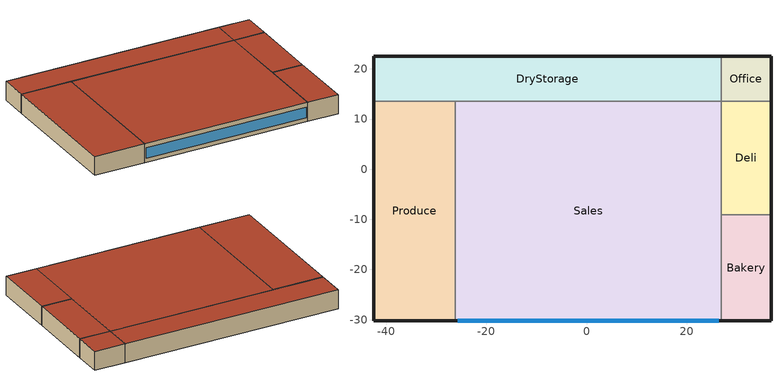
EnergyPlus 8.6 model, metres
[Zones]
Bakery
 floor ground (ext-slab): 36.79,-9.13 36.79,-30.24 26.89,-30.24 26.89,-9.13 z0
 wall outside (Mass Non-res Ext Wall): 26.89,-30.24 36.79,-30.24 36.79,-9.13 z0:6.1
 wall to Sales (int-walls): 26.89,-9.13 26.89,-30.24 z0:6.1
 wall to Deli (int-walls): 36.79,-9.13 26.89,-9.13 z0:6.1
 roof outside (IEAD Non-res Roof): 26.89,-9.13 26.89,-30.24 36.79,-30.24 36.79,-9.13 z6.1
Sales
 floor ground (ext-slab): 26.89,13.58 26.89,-30.24 -26.17,-30.24 -26.17,13.58 z0
 wall outside (Mass Non-res Ext Wall): -26.17,-30.24 26.89,-30.24 z0:6.1
 wall to Deli (int-walls): 26.89,-9.13 26.89,13.58 z0:6.1
 wall to DryStorage (int-walls): 26.89,13.58 -26.17,13.58 z0:6.1
 wall to Produce (int-walls): -26.17,13.58 -26.17,-30.24 z0:6.1
 window (Window Non-res Fixed): -25.69,-30.24 26.41,-30.24 z1.37:4.73
 roof outside (IEAD Non-res Roof): -26.17,13.58 -26.17,-30.24 26.89,-30.24 26.89,13.58 z6.1
Deli
 floor ground (ext-slab): 36.79,13.58 36.79,-9.13 26.89,-9.13 26.89,13.58 z0
 wall outside (Mass Non-res Ext Wall): 36.79,-9.13 36.79,13.58 z0:6.1
 wall to Office (int-walls): 36.79,13.58 26.89,13.58 z0:6.1
 roof outside (IEAD Non-res Roof): 26.89,13.58 26.89,-9.13 36.79,-9.13 36.79,13.58 z6.1
DryStorage
 floor ground (ext-slab): 26.89,22.55 26.89,13.58 -42.4,13.58 -42.4,22.55 z0
 wall outside (Mass Non-res Ext Wall): 26.89,22.55 -42.4,22.55 -42.4,13.58 z0:6.1
 wall to Office (int-walls): 26.89,13.58 26.89,22.55 z0:6.1
 wall to Produce (int-walls): -42.4,13.58 -26.17,13.58 z0:6.1
 roof outside (IEAD Non-res Roof): -42.4,22.55 -42.4,13.58 26.89,13.58 26.89,22.55 z6.1
Office
 floor ground (ext-slab): 36.79,22.55 36.79,13.58 26.89,13.58 26.89,22.55 z0
 wall outside (Mass Non-res Ext Wall): 36.79,13.58 36.79,22.55 26.89,22.55 z0:6.1
 roof outside (IEAD Non-res Roof): 26.89,22.55 26.89,13.58 36.79,13.58 36.79,22.55 z6.1
Produce
 floor ground (ext-slab): -26.17,13.58 -26.17,-30.24 -42.4,-30.24 -42.4,13.58 z0
 wall outside (Mass Non-res Ext Wall): -42.4,13.58 -42.4,-30.24 -26.17,-30.24 z0:6.1
 roof outside (IEAD Non-res Roof): -42.4,13.58 -42.4,-30.24 -26.17,-30.24 -26.17,13.58 z6.1
[Building]
Ref Bldg SuperMarket New2004_v1.3_5.0: North Axis {deg}=0; Terrain=City; Loads Convergence Tolerance Value=0.04; Temperature Convergence Tolerance Value {deltaC}=0.2; Solar Distribution=FullInteriorAndExterior; Maximum Number of Warmup Days=25; Minimum Number of Warmup Days=6
[Site:Location]
USA IL-CHICAGO-OHARE: Latitude {deg}=41.77; Longitude {deg}=-87.75; Time Zone {hr}=-6; Elevation {m}=190
[SizingPeriod:DesignDay] Day of Month=21; Humidity Condition Type=Wetbulb; Barometric Pressure {Pa}=99063; Rain Indicator=No; Snow Indicator=No; Daylight Saving Time Indicator=No; Solar Model Indicator=ASHRAEClearSky
Name | Month | Day Type | Maximum Dry-Bulb Temperature {C} | Daily Dry-Bulb Temperature Range {deltaC} | Wetbulb or DewPoint at Maximum Dry-Bulb {C} | Wind Speed {m/s} | Wind Direction {deg} | Sky Clearness
CHICAGO Ann Htg 99.6% Condns DB | 1 | WinterDesignDay | -20.6 | 0 | -20.6 | 4.9 | 270 | 0
CHICAGO Ann Clg .4% Condns WB=>MDB | 7 | SummerDesignDay | 31.2 | 10.7 | 25.5 | 5.3 | 230 | 1
[Site:GroundTemperature:BuildingSurface]
19.527, 19.502, 19.536, 19.598, 20.002, 21.64, 22.225, 22.375, 21.449, 20.121, 19.802, 19.633
[Site:WaterMainsTemperature]
Calculation Method=CORRELATION; Annual Average Outdoor Air Temperature {C}=9.69; Maximum Difference In Monthly Average Outdoor Air Temperatures {deltaC}=28.1
[Material] Thermal Absorptance=0.9
Name | Roughness | Thickness {m} | Conductivity {W/m-K} | Density {kg/m3} | Specific Heat {J/kg-K} | Solar Absorptance | Visible Absorptance
Mass NonRes Wall Insulation | MediumRough | 0.0495495 | 0.049 | 265 | 836.8 | 0.7 | 0.7
IEAD NonRes Roof Insulation | MediumRough | 0.127339 | 0.049 | 265 | 836.8 | 0.7 | 0.7
Std Wood 6inch | MediumSmooth | 0.15 | 0.12 | 540 | 1210 | 0.7 | 0.7
1/2IN Gypsum | Smooth | 0.0127 | 0.16 | 784.9 | 830 | 0.92 | 0.92
1IN Stucco | Smooth | 0.0253 | 0.6918 | 1858 | 837 | 0.92 | 0.92
8IN CONCRETE HW | Rough | 0.2032 | 1.311 | 2240 | 836.8 | 0.7 | 0.7
HW CONCRETE | Rough | 0.1016 | 1.311 | 2240 | 836.8 | 0.7 | 0.7
Roof Membrane | VeryRough | 0.0095 | 0.16 | 1121.29 | 1460 | 0.7 | 0.7
Metal Decking | MediumSmooth | 0.0015 | 45.006 | 7680 | 418.4 | 0.7 | 0.3
[WindowMaterial:SimpleGlazingSystem]
NonRes Fixed Assembly Window: U-Factor {W/m2-K}=3.23646; Solar Heat Gain Coefficient=0.39
[Construction]
Mass Non-res Ext Wall: 1IN Stucco, 8IN Concrete HW, Mass NonRes Wall Insulation, 1/2IN Gypsum
IEAD Non-res Roof: Roof Membrane, IEAD NonRes Roof Insulation, Metal Decking
ext-slab: HW CONCRETE
int-walls: 1/2IN Gypsum, 1/2IN Gypsum
Window Non-res Fixed: NonRes Fixed Assembly Window
InteriorFurnishings: Std Wood 6inch
[Zone] Type=1; Multiplier=1; Floor Area {m2}=autocalculate; Part of Total Floor Area=Yes
Bakery; Deli; DryStorage; Office; Produce; Sales
[InternalMass] Construction=InteriorFurnishings
Name | Zone | Surface Area {m2}
Bakery Internal Mass | Bakery | 418.0818
Deli Internal Mass | Deli | 449.4372
DryStorage Internal Mass | DryStorage | 1243.78
Office Internal Mass | Office | 177.6835
Produce Internal Mass | Produce | 1422.73
Sales Internal Mass | Sales | 4649.88
[People] Number of People Schedule=BLDG_OCC_SCH; Number of People Calculation Method=Area/Person; Fraction Radiant=0.3; Sensible Heat Fraction=AUTOCALCULATE; Activity Level Schedule=ACTIVITY_SCH; Enable ASHRAE 55 Comfort Warnings=No; Mean Radiant Temperature Calculation Type=ZoneAveraged; Work Efficiency Schedule=WORK_EFF_SCH; Clothing Insulation Calculation Method=ClothingInsulationSchedule; Clothing Insulation Schedule=CLOTHING_SCH; Air Velocity Schedule=AIR_VELO_SCH; Thermal Comfort Model 1 Type=FANGER
Name | Zone or ZoneList | Zone Floor Area per Person {m2/person}
Bakery People | Bakery | 11.61
Deli People | Deli | 11.61
DryStorage People | DryStorage | 27.87
Office People | Office | 18.58
Produce People | Produce | 11.61
Sales People | Sales | 11.61
[Lights] Schedule=BLDG_LIGHT_SCH; Design Level Calculation Method=Watts/Area; Return Air Fraction=0; Fraction Radiant=0.7; Fraction Visible=0.2; Fraction Replaceable=1; Return Air Fraction Calculated from Plenum Temperature=No
Name | Zone or ZoneList | Watts per Zone Floor Area {W/m2}
Bakery_Lights | Bakery | 18.29
Deli_Lights | Deli | 18.29
DryStorage_Lights | DryStorage | 8.61
Office_Lights | Office | 11.84
Produce_Lights | Produce | 18.29
Sales_Lights | Sales | 18.29
[ElectricEquipment] Fraction Latent=0
Name | Zone or ZoneList | Schedule | Design Level Calculation Method | Design Level {W} | Fraction Radiant | Fraction Lost | Watts per Zone Floor Area {W/m2}
Bakery_MiscPlug_Equip | Bakery | BLDG_EQUIP_SCH | EquipmentLevel | 11244 | 0.5 | 0
Deli_MiscPlug_Equip | Deli | BLDG_EQUIP_SCH | EquipmentLevel | 12105 | 0.5 | 0
DryStorage_MiscPlug_Equip | DryStorage | BLDG_EQUIP_SCH | Watts/Area |  | 0.5 | 0 | 8.07
Office_MiscPlug_Equip | Office | BLDG_EQUIP_SCH | Watts/Area |  | 0.5 | 0 | 8.07
Produce_MiscPlug_Equip | Produce | BLDG_EQUIP_SCH | Watts/Area |  | 0.5 | 0 | 5.38
Sales_MiscPlug_Equip | Sales | BLDG_EQUIP_SCH | Watts/Area |  | 0.5 | 0 | 5.38
Deli_Exhaust_Fan | Deli | Deli_Exhaust_SCH | EquipmentLevel | 524 | 0 | 1
[GasEquipment] Schedule=BLDG_EQUIP_SCH; Design Level Calculation Method=EquipmentLevel; Fraction Latent=0; Fraction Radiant=0.5; Fraction Lost=0
Name | Zone or ZoneList | Design Level {W}
Bakery_MiscGas_Equip | Bakery | 5622
Deli_MiscGas_Equip | Deli | 6053
[Exterior:Lights]
Exterior Facade Lighting: Schedule=ALWAYS_ON; Design Level {W}=13577; Control Option=AstronomicalClock
[ZoneHVAC:PackagedTerminalAirConditioner]
PTAC1: Availability Schedule=ALWAYS_ON; Cooling Supply Air Flow Rate {m3/s}=0.4; Heating Supply Air Flow Rate {m3/s}=0.4; No Load Supply Air Flow Rate {m3/s}=0; Cooling Outdoor Air Flow Rate {m3/s}=0.028; Heating Outdoor Air Flow Rate {m3/s}=0.028; No Load Outdoor Air Flow Rate {m3/s}=0.0186; Supply Air Fan=PTAC1_Fan; Heating Coil=PTAC1_HeatingCoil; Cooling Coil=PTAC1_CoolingCoild; Fan Placement=DrawThrough; Supply Air Fan Operating Mode Schedule=ALWAYS_ON
[Fan:ConstantVolume]
PTAC1_Fan: Availability Schedule=ALWAYS_ON; Fan Total Efficiency=0.7; Pressure Rise {Pa}=75; Maximum Flow Rate {m3/s}=0.4; Motor Efficiency=0.9; Motor In Airstream Fraction=1
[Coil:Cooling:DX:SingleSpeed]
PTAC1_CoolingCoild: Availability Schedule=ALWAYS_ON; Gross Rated Total Cooling Capacity {W}=7200; Gross Rated Sensible Heat Ratio=0.75; Gross Rated Cooling COP {W/W}=3; Rated Air Flow Rate {m3/s}=0.4; Rated Evaporator Fan Power Per Volume Flow Rate {W/(m3/s)}=773.3; Total Cooling Capacity Function of Temperature Curve=Cool-Cap-fT; Total Cooling Capacity Function of Flow Fraction Curve=Measured_CoolCStandard10Ton_CapFF; Energy Input Ratio Function of Temperature Curve=Cool-EIR-fT; Energy Input Ratio Function of Flow Fraction Curve=Measured_CoolCStandard10Ton_EIRFFF; Part Load Fraction Correlation Curve=Cool-PLF-fPLR; Condenser Type=AirCooled; Evaporative Condenser Effectiveness=0.9; Maximum Outdoor Dry-Bulb Temperature for Crankcase Heater Operation {C}=10; Basin Heater Setpoint Temperature {C}=2; Report ASHRAE Standard 127 Performance Ratings=No
[Coil:Heating:Fuel]
PTAC1_HeatingCoil: Availability Schedule=ALWAYS_ON; Fuel Type=NaturalGas; Burner Efficiency=0.8; Nominal Capacity {W}=10000
[UtilityCost:Tariff]
Name | Output Meter | Conversion Factor Choice | Demand Window Length | Monthly Charge or Variable | Group
PSI_LLF_LowLoadFactorService | Electricity:Facility | kWh | HalfHour | 15 | Comm Elect
PSI_CS_CommercialElectricService | Electricity:Facility | kWh |  | 9.4 | Comm Elect
IN_EIAMonthlyRateGas | Gas:Facility | MCF |  | 0 | Comm Gas
[UtilityCost:Qualify] Variable=TotalDemand; Threshold Value or Variable=75; Season=Annual; Threshold Test=Count
Name | Tariff | Qualify Type | Number of Months
MinDemand75kw | PSI_LLF_LowLoadFactorService | Minimum | 12
MaxDemand75kw | PSI_CS_CommercialElectricService | Maximum | 1
[UtilityCost:Charge:Simple] Season=Annual
Name | Tariff | Source Variable | Category Variable | Cost per Unit Value or Variable
FuelCostAdjustEnergyCharge | PSI_LLF_LowLoadFactorService | totalEnergy | EnergyCharges | 0.002028
QualPollutionControlAdjustEnergyCharge | PSI_LLF_LowLoadFactorService | totalEnergy | EnergyCharges | 0.000536
SoxNoxRiderAdjustEnergyCharge | PSI_LLF_LowLoadFactorService | totalEnergy | EnergyCharges | 0.001127
DSMRiderAdjustEnergyCharge | PSI_LLF_LowLoadFactorService | totalEnergy | EnergyCharges | -0.00037
PurchPowerTrackerAdjustEnergyCharge | PSI_LLF_LowLoadFactorService | totalEnergy | EnergyCharges | -3.1e-05
MidwestISOAdjustEnergyCharge | PSI_LLF_LowLoadFactorService | totalEnergy | EnergyCharges | -0.000216
CleanCoalRiderEnergyCharge | PSI_LLF_LowLoadFactorService | totalEnergy | EnergyCharges | 0.000833
TaxofeightPercent | PSI_LLF_LowLoadFactorService | SubTotal | Taxes | 0.08
FuelCostAdjustEnergyCharge | PSI_CS_CommercialElectricService | totalEnergy | EnergyCharges | 0.002028
QualPollutionControlAdjustEnergyCharge | PSI_CS_CommercialElectricService | totalEnergy | EnergyCharges | 0.000536
SoxNoxRiderAdjustEnergyCharge | PSI_CS_CommercialElectricService | totalEnergy | EnergyCharges | 0.001127
DSMRiderAdjustEnergyCharge | PSI_CS_CommercialElectricService | totalEnergy | EnergyCharges | 0.000021
PurchPowerTrackerAdjustEnergyCharge | PSI_CS_CommercialElectricService | totalEnergy | EnergyCharges | 0.000034
MidwestISOAdjustEnergyCharge | PSI_CS_CommercialElectricService | totalEnergy | EnergyCharges | -0.000203
CleanCoalRiderEnergyCharge | PSI_CS_CommercialElectricService | totalEnergy | EnergyCharges | 0.000807
TaxofeightPercent | PSI_CS_CommercialElectricService | SubTotal | Taxes | 0.08
MonthlyRateGasCharge | IN_EIAMonthlyRateGas | totalEnergy | EnergyCharges | IN_MonthlyGasRates
TaxofEightPercent | IN_EIAMonthlyRateGas | SubTotal | Taxes | 0.08
[UtilityCost:Charge:Block] Source Variable=totalEnergy; Season=Annual; Category Variable=EnergyCharges
Name | Tariff | Block Size 1 Value or Variable | Block 1 Cost per Unit Value or Variable | Block Size 2 Value or Variable | Block 2 Cost per Unit Value or Variable | Block Size 3 Value or Variable | Block 3 Cost per Unit Value or Variable | Block Size 4 Value or Variable | Block 4 Cost per Unit Value or Variable | Block Size Multiplier Value or Variable
AnnualEnergyCharge | PSI_LLF_LowLoadFactorService | 300 | 0.108222 | 700 | 0.087021 | 1500 | 0.07842 | remaining | 0.05832
AnnualDemandBaseCharge | PSI_LLF_LowLoadFactorService | 190 | 0 | 110 | 0.051773 | remaining | 0.046965 |  |  | TotalDemand
AnnualEnergyCharge | PSI_CS_CommercialElectricService | 300 | 0.082409 | 700 | 0.072873 | 1500 | 0.061696 | remaining | 0.041179
[UtilityCost:Variable]
IN_MonthlyGasRates: Tariff=IN_EIAMonthlyRateGas; Variable Type=Currency; January Value=8.22; February Value=7.51; March Value=8.97; April Value=9.01; May Value=9.16; June Value=10.44; July Value=10.32; August Value=10.13; September Value=9.2; October Value=8.18; November Value=7.83; December Value=7.63
[Schedule:Compact]
ALWAYS_ON: Through: 12/31, For: AllDays, Until: 24:00, 1
Deli_Exhaust_SCH: Through: 12/31, For: WinterDesignDay SummerDesignDay, Until: 24:00, 1, For: AllOtherDays, Until: 06:00, 0, Until: 22:00, 1, Until: 24:00, 0
BLDG_EQUIP_SCH: Through: 12/31, For: Weekdays, Until: 06:00, 0.2, Until: 08:00, 0.4, Until: 09:00, 0.7, Until: 18:00, 0.9, Until: 20:00, 0.8, Until: 21:00, 0.7, Until: 22:00, 0.4, Until: 24:00, 0.2, For: Saturday, Until: 06:00, 0.15, Until: 08:00, 0.3, Until: 09:00, 0.5, Until: 10:00, 0.8, Until: 18:00, 0.9, Until: 19:00, 0.7, Until: 21:00, 0.5, Until: 22:00, 0.3, Until: 24:00, 0.15, For: SummerDesignDay, Until: 24:00, 1, For: WinterDesignDay, Until: 24:00, 0, For: Sunday Holidays AllOtherDays, Until: 06:00, 0.15, Until: 10:00, 0.3, Until: 12:00, 0.6, Until: 17:00, 0.8, Until: 18:00, 0.6, Until: 22:00, 0.4, Until: 24:00, 0.15
BLDG_LIGHT_SCH: Through: 12/31, For: Weekdays, Until: 06:00, 0.05, Until: 08:00, 0.2, Until: 09:00, 0.5, Until: 18:00, 0.9, Until: 20:00, 0.6, Until: 21:00, 0.5, Until: 22:00, 0.2, Until: 24:00, 0.05, For: Saturday, Until: 06:00, 0.05, Until: 08:00, 0.1, Until: 09:00, 0.3, Until: 10:00, 0.6, Until: 18:00, 0.9, Until: 19:00, 0.5, Until: 21:00, 0.3, Until: 22:00, 0.1, Until: 24:00, 0.05, For: SummerDesignDay, Until: 24:00, 1, For: WinterDesignDay, Until: 24:00, 0, For: Sunday Holidays AllOtherDays, Until: 06:00, 0.05, Until: 10:00, 0.1, Until: 12:00, 0.4, Until: 17:00, 0.6, Until: 18:00, 0.4, Until: 22:00, 0.2, Until: 24:00, 0.05
BLDG_OCC_SCH: Through: 12/31, For: Weekdays, Until: 06:00, 0, Until: 08:00, 0.1, Until: 09:00, 0.2, Until: 11:00, 0.5, Until: 15:00, 0.7, Until: 16:00, 0.8, Until: 17:00, 0.7, Until: 19:00, 0.5, Until: 22:00, 0.3, Until: 24:00, 0, For: SummerDesignDay, Until: 24:00, 1, For: Saturday, Until: 06:00, 0, Until: 08:00, 0.1, Until: 09:00, 0.2, Until: 10:00, 0.5, Until: 11:00, 0.6, Until: 17:00, 0.8, Until: 18:00, 0.6, Until: 21:00, 0.2, Until: 22:00, 0.1, Until: 24:00, 0, For: WinterDesignDay, Until: 24:00, 0, For: Sunday Holidays AllOtherDays, Until: 06:00, 0, Until: 10:00, 0.1, Until: 12:00, 0.2, Until: 17:00, 0.4, Until: 18:00, 0.2, Until: 22:00, 0.1, Until: 24:00, 0
CLOTHING_SCH: Through: 04/30, For: AllDays, Until: 24:00, 1, Through: 09/30, For: AllDays, Until: 24:00, 0.5, Through: 12/31, For: AllDays, Until: 24:00, 1
WORK_EFF_SCH: Through: 12/31, For: AllDays, Until: 24:00, 0
ACTIVITY_SCH: Through: 12/31, For: AllDays, Until: 24:00, 120
AIR_VELO_SCH: Through: 12/31, For: AllDays, Until: 24:00, 0.2
[Curve:Quadratic]
Name | Coefficient1 Constant | Coefficient2 x | Coefficient3 x**2 | Minimum Value of x | Maximum Value of x | Minimum Curve Output | Maximum Curve Output
Cool-PLF-fPLR | 0.909496 | 0.0986477 | -0.00819488 | 0 | 1 | 0.7 | 1
Measured_CoolCStandard10Ton_CapFF | 0.7685 | 0.2315 | 0 | 0.776 | 1.197
Measured_CoolCStandard10Ton_EIRFFF | 1.192 | -0.1917 | 0 | 0.776 | 1.197
[Curve:Biquadratic] Minimum Value of x=-100; Maximum Value of x=100; Minimum Value of y=-100; Maximum Value of y=100
Name | Coefficient1 Constant | Coefficient2 x | Coefficient3 x**2 | Coefficient4 y | Coefficient5 y**2 | Coefficient6 x*y
Cool-Cap-fT | 0.971212 | -0.0152755 | 0.00144345 | -0.00039321 | -6.8364e-06 | -0.000290596
Cool-EIR-fT | 0.286871 | 0.0239022 | -0.000810648 | 0.0134585 | 0.000338936 | -0.000487004
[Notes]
RefBldgSuperMarketNew2004_Chicago.idf
This example file is based on Version 1.3_5.0 and was transitioned to Version 6.0 using the transition utility
DOE Commercial Reference Building
Supermarket, new construction 90.1-2004
EnergyPlus Version 6.0
ASHRAE Standards 90.1-2004 and 62-1999
Description:  Single story, six zone building.
Form:         Area = 4,181 m2 (45,002 ft2); Number of Stories = 1; Shape = rectangle, Aspect ratio = 1.5
Envelope:     Envelope thermal properties vary with climate according to ASHRAE Standard 90.1-2004.
Opaque constructions: mass walls; built-up flat roof (insulation above deck); slab-on-grade floor
Windows: window-to-wall ratio = 10.9%
Infiltration = 0.4 cfm/ft2 above grade wall area at 0.3 in wc (75 Pa) adjusted to 0.016 in wc (4 Pa).
50% of full value when ventilation system on.
HVAC:         PSZ-AC, gas furnace
Economizers per 90.1-2004
Exhaust:      Deli exhaust 1,416 L/s (3,000 cfm), 85% of exhaust make-up air from sales
Deli exhaust fan modeled as exterior load to avoid getting double make-up air
Bakery exhaust 354 L/s (750 cfm)
Int. gains:   W/m2 (W/ft2)   lights              elec plug        gas plug
Refrigeration   Case Length, Zone Breakdown [m]
Office  Bakery  Sales  Deli Produce
multideck meat cases    0       0     33.58   3     0
other multideck cases   0       0     49.25   0    30
reach-in cases          0       0     81.69   0     0
single-level open cases 0       0     39.01   0     0
meat walk in cooler     0       0     10.44   4.8   0
other walk in cooler    0     2.4     96.66   0     0
walk in freezer         0       0     38.10   0     0
Detached Shading:               None
Daylight:                       None
Natural Ventilation:            None
Zonal Equipment:                None
Air Primary Loops:              PSZ-AC
Plant Loops:                    SHWSys1
System Equipment Autosize:      Yes
Purchased Cooling:              None
Purchased Heating:              None
Coils:                          Coil:Cooling:DX:SingleSpeed; Coil:Cooling:DX:TwoSpeed; Coil:Heating:Fuel
Pumps:                          None
Boilers:                        None
Chillers:                       None
Reference citation for the Commercial Reference Buildings:
Deru, M.; Field, K.; Studer, D.; Benne, K.; Griffith, B.; Torcellini, P;
Halverson, M.; Winiarski, D.; Liu, B.; Rosenberg, M.; Huang, J.;
Yazdanian, M.; Crawley, D. (2010).
U.S. Department of Energy Commercial Reference Building Models of the National Building Stock.
Washington, DC: U.S. Department of Energy, Energy Efficiency and
Renewable Energy, Office of Building Technologies.
***GENERAL SIMULATION PARAMETERS***
Number of Zones: 6
***MISC SIMULATION PARAMETERS***
